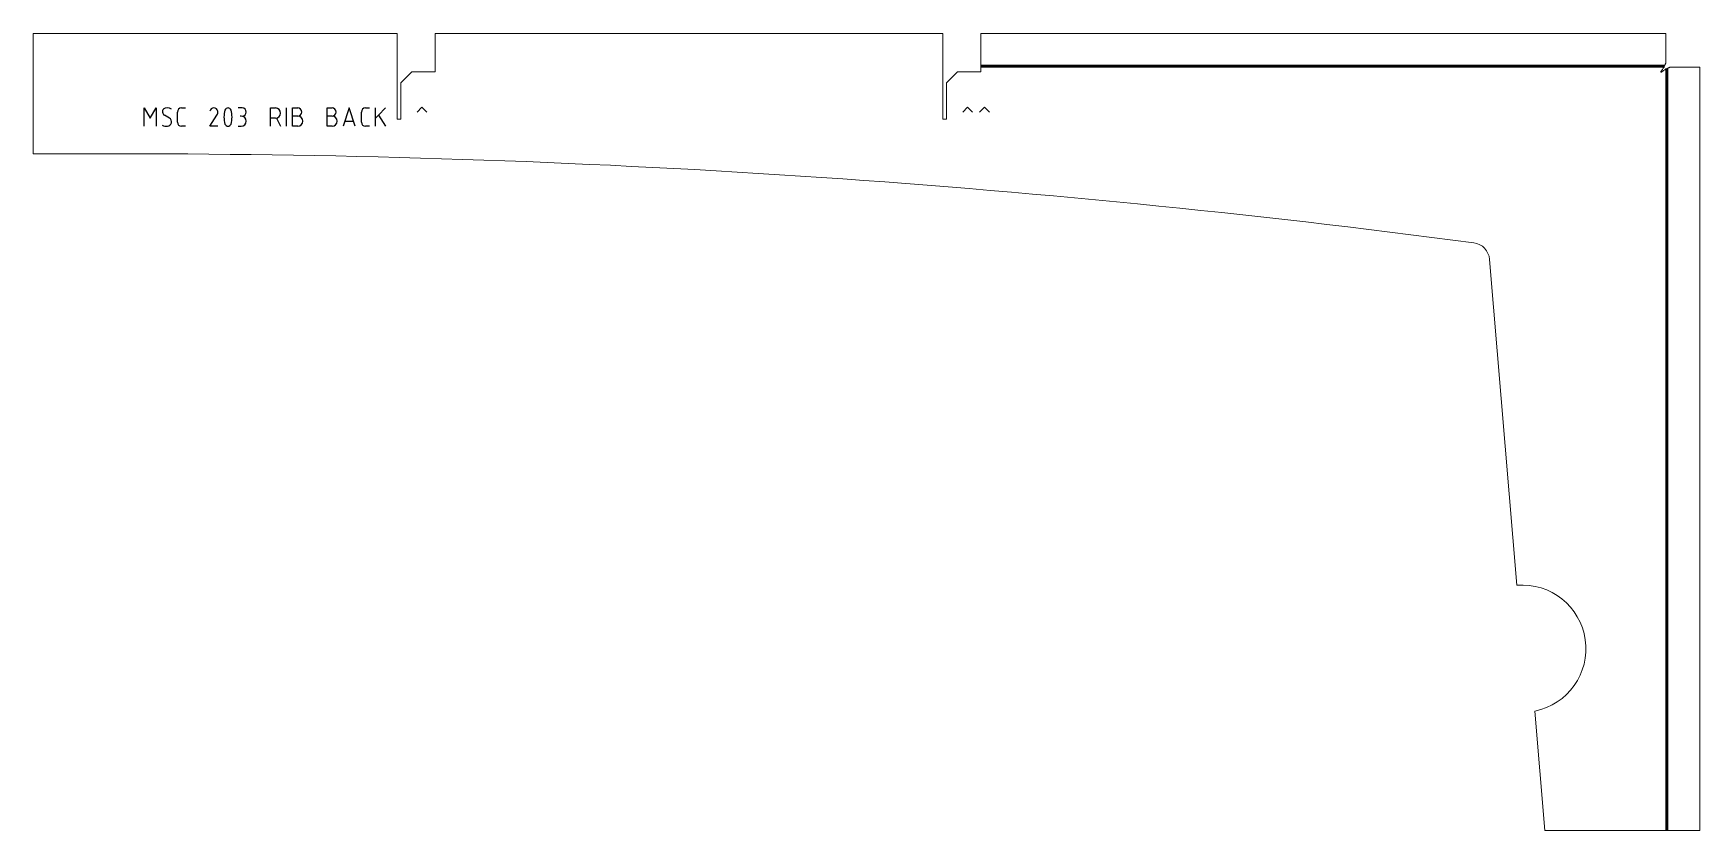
# Model space of a CAD drawing. Header units: millimetres. Extents: x 0 to 916, y 0 to 438.
import ezdxf

# ---------------------------------------------------------------- set-up
doc = ezdxf.new("R2010")
doc.units = ezdxf.units.MM
for name, color, linetype, lineweight in [('IV_BEND', 250, 'Continuous', 50), ('IV_MARK_SURFACE', 2, 'Continuous', 25), ('IV_OUTER_PROFILE', 7, 'Continuous', 5)]:
    doc.layers.add(name, color=color, linetype=linetype, lineweight=lineweight)

msp = doc.modelspace()

# ---------------------------------------------------------------- linework, layer by layer
at = {"layer": 'IV_BEND'}
for p, q in [((521, 420.1), (896.84, 420.1)), ((898.1, 418.84), (898.1, 0))]:
    msp.add_line(p, q, dxfattribs=at)
at = {"layer": 'IV_MARK_SURFACE'}
for p, q in [((60.93, 387.17), (60.93, 397.17)), ((60.93, 397.17), (64.26, 391.62)), ((64.26, 391.62), (67.59, 397.17)), ((67.59, 397.17), (67.59, 387.17)), ((79.26, 389.39), (79.26, 394.95)), ((81.48, 397.17), (83.7, 397.17)), ((114.82, 397.17), (112.59, 397.17)), ((130.37, 391.62), (130.37, 397.17)), ((130.37, 397.17), (133.15, 397.17)), ((139.26, 387.17), (139.26, 397.17)), ((142.59, 392.73), (142.59, 397.17)), ((142.59, 397.17), (145.37, 397.17)), ((161.48, 392.73), (161.48, 397.17)), ((161.48, 397.17), (164.26, 397.17)), ((173.7, 397.17), (170.37, 387.17)), ((177.04, 387.17), (173.7, 397.17)), ((180.37, 389.39), (180.37, 394.95)), ((182.59, 397.17), (184.82, 397.17)), ((188.15, 391.62), (188.15, 397.17)), ((193.7, 397.17), (189.82, 393.28)), ((210.98, 394.97), (213.65, 397.63)), ((213.65, 397.63), (216.32, 394.97)), ((510.98, 394.97), (513.65, 397.63)), ((513.65, 397.63), (516.32, 394.97)), ((520.32, 394.97), (522.98, 397.63)), ((522.98, 397.63), (525.65, 394.97)), ((74.82, 391.62), (72.04, 393.28)), ((83.7, 387.17), (81.48, 387.17)), ((97.04, 387.17), (100.93, 393.28)), ((101.48, 387.17), (97.04, 387.17)), ((112.59, 387.17), (114.26, 387.17)), ((114.26, 392.73), (113.7, 392.73)), ((133.15, 391.62), (130.37, 391.62)), ((130.37, 387.17), (130.37, 391.62)), ((133.7, 391.62), (135.93, 387.17)), ((142.59, 387.17), (142.59, 392.73)), ((145.37, 392.73), (142.59, 392.73)), ((145.37, 387.17), (142.59, 387.17)), ((161.48, 387.17), (161.48, 392.73)), ((164.26, 392.73), (161.48, 392.73)), ((164.26, 387.17), (161.48, 387.17)), ((171.48, 389.95), (175.93, 389.95)), ((184.82, 387.17), (182.59, 387.17)), ((189.82, 393.28), (188.15, 391.62)), ((188.15, 387.17), (188.15, 391.62)), ((189.82, 393.28), (193.7, 387.17))]:
    msp.add_line(p, q, dxfattribs=at)
for centre, radius, start, end in [((73.17, 395.18), 2.21, 139.62628, 239.29837), ((73.7, 392.49), 4.69, 61.71531, 118.28469), ((81.48, 394.95), 2.22, 90, 180), ((99.26, 394.85), 2.32, 16.40471, 163.59529), ((98.49, 395.07), 3.02, 323.69114, 8.23638), ((118.81, 392.17), 13.99, 163.86614, 196.13386), ((107.04, 395.37), 1.8, 22.4119, 157.5881), ((95.26, 392.17), 13.99, 343.86614, 16.13386), ((114.82, 394.95), 2.22, 270, 90), ((133.15, 394.39), 2.78, 270, 90), ((145.37, 394.95), 2.22, 270, 90), ((164.26, 394.95), 2.22, 270, 90), ((182.59, 394.95), 2.22, 90, 180), ((72.99, 390.84), 3.74, 236.41745, 280.96269), ((73.61, 389.56), 2.39, 272.36847, 59.55905), ((81.48, 389.39), 2.22, 180, 270), ((107.04, 388.99), 1.81, 203.03732, 336.96268), ((114.26, 389.95), 2.78, 270, 90), ((145.37, 389.95), 2.78, 270, 90), ((164.26, 389.95), 2.78, 270, 90), ((182.59, 389.39), 2.22, 180, 270)]:
    msp.add_arc(centre, radius, start, end, dxfattribs=at)
at = {"layer": 'IV_OUTER_PROFILE'}
for p, q in [((200, 438.2), (0, 438.2)), ((0, 372), (0, 438.2)), ((200, 391), (200, 438.2)), ((221, 438.2), (221, 417)), ((500, 438.2), (221, 438.2)), ((500, 391), (500, 438.2)), ((521, 438.2), (521, 417)), ((897.65, 438.2), (521, 438.2)), ((897.65, 422.95), (897.65, 438.2)), ((202.1, 411), (208.1, 417)), ((221, 417), (208.1, 417)), ((502.1, 411), (508.1, 417)), ((521, 417), (508.1, 417)), ((900.95, 419.65), (916.2, 419.65)), ((916.2, 0), (916.2, 419.65)), ((202.1, 411), (202.1, 391)), ((502.1, 411), (502.1, 391)), ((202.1, 391), (200, 391)), ((502.1, 391), (500, 391)), ((50, 372), (0, 372)), ((815.71, 134.88), (800.67, 313.99)), ((831.05, 0), (825.54, 65.69)), ((831.05, 0), (916.2, 0))]:
    msp.add_line(p, q, dxfattribs=at)
for centre, radius, start, end in [((891.47, 423.28), 6.21, 340.18508, 343.64432), ((892.07, 423.11), 5.59, 343.51829, 347.29422), ((892.56, 423.01), 5.09, 347.17308, 351.25534), ((892.93, 422.96), 4.71, 351.14606, 355.50916), ((893.2, 422.95), 4.44, 355.41981, 0.02097), ((895.1, 417.1), 0.252, 142.85331, 307.14669), ((849.02, 452.33), 57.75, 322.5925, 323.47749), ((930.33, 371.02), 57.75, 126.52251, 127.4075), ((875.28, 433.09), 25.2, 323.10078, 325.10122), ((884.72, 426.67), 13.79, 324.56387, 328.12321), ((911.09, 397.28), 25.2, 124.89878, 126.89922), ((887.55, 425), 10.49, 327.69111, 332.18847), ((904.67, 406.72), 13.79, 121.87679, 125.43613), ((889.74, 423.91), 8.06, 331.75681, 337.37058), ((890.75, 423.52), 6.97, 337.16636, 340.31053), ((903, 409.55), 10.49, 117.81153, 122.30889), ((901.91, 411.74), 8.06, 112.62942, 118.24319), ((901.52, 412.75), 6.97, 109.68947, 112.83364), ((901.28, 413.47), 6.21, 106.35568, 109.81492), ((901.11, 414.07), 5.59, 102.70578, 106.48171), ((901.01, 414.56), 5.09, 98.74466, 102.82692), ((900.96, 414.93), 4.71, 94.49084, 98.85394), ((900.95, 415.2), 4.44, 89.97903, 94.58019), ((50, -5278), 5650, 82.45348, 90), ((790.71, 313.15), 10, 4.8, 82.45348), ((818.64, 100), 35, 281.36243, 94.8)]:
    msp.add_arc(centre, radius, start, end, dxfattribs=at)

doc.saveas('drawing.dxf')
